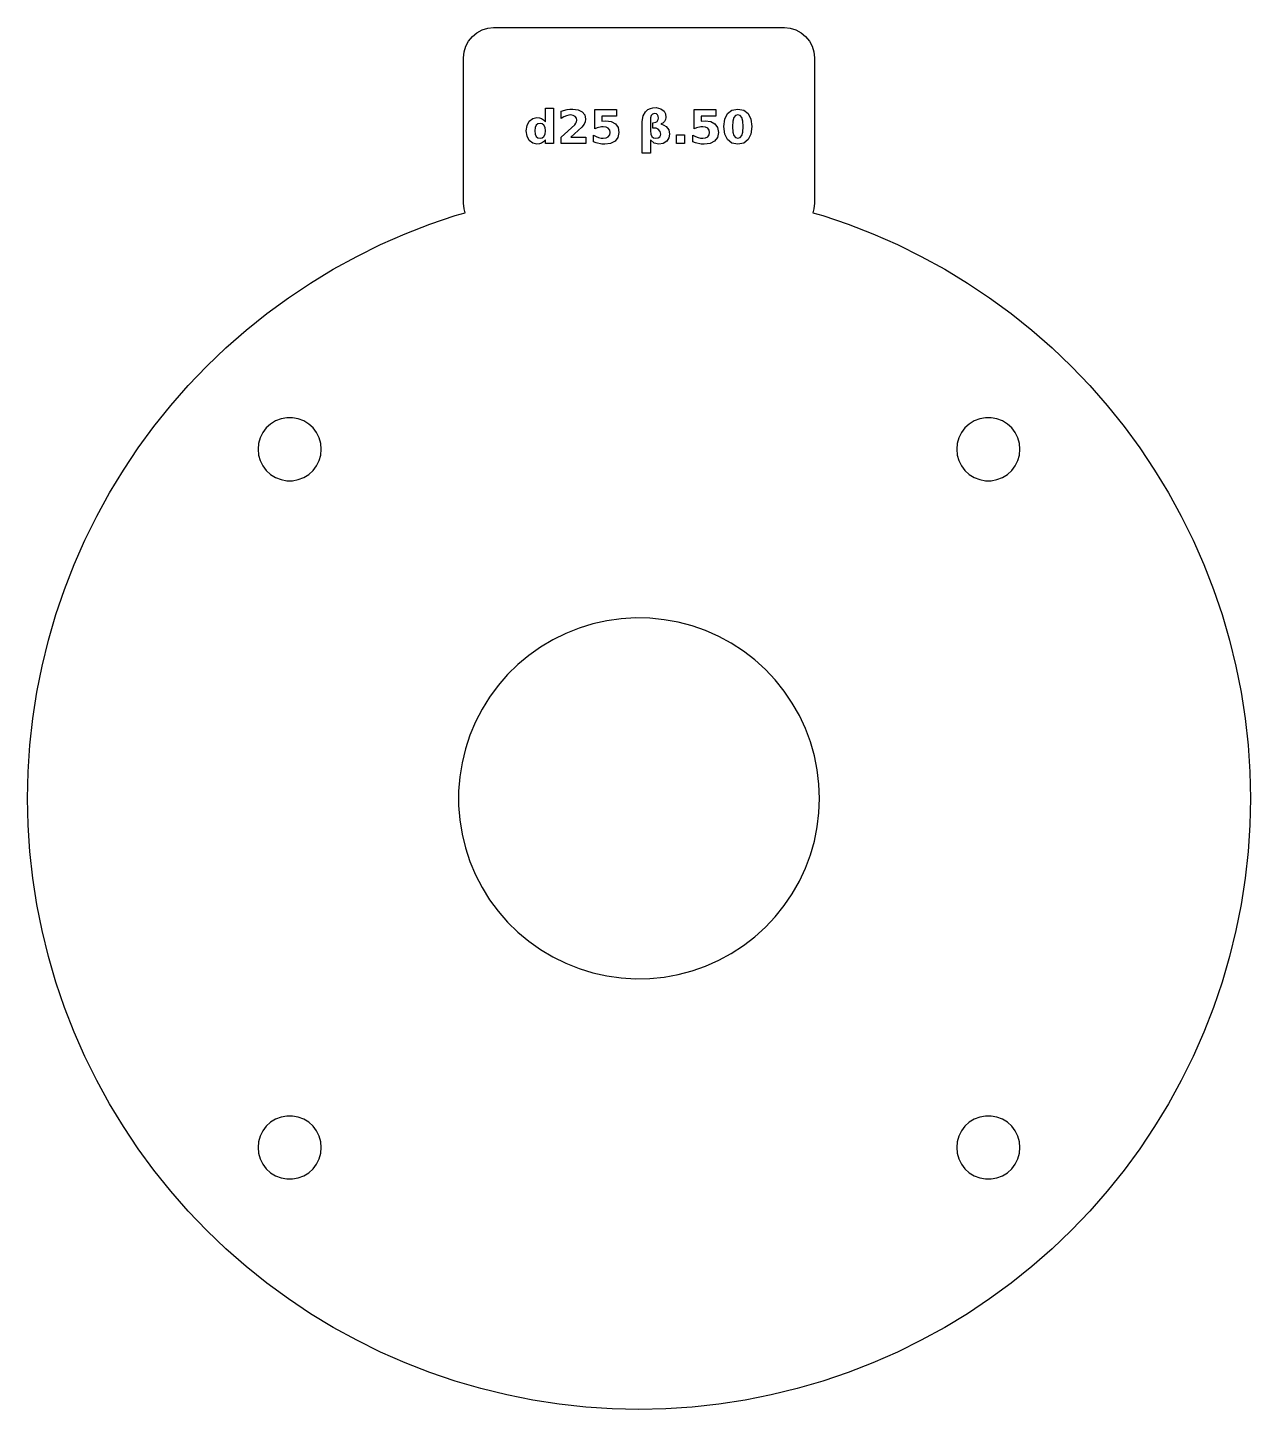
# Model space of a CAD drawing. Header units: millimetres. Extents: x -42.1 to 42.1, y -42.1 to 53.1.
import ezdxf

# ---------------------------------------------------------------- set-up
doc = ezdxf.new("R2010")
doc.units = ezdxf.units.MM
doc.layers.add('CUT', color=1, linetype='Continuous')
doc.layers.add('ENGRAVE', color=5, linetype='Continuous')

msp = doc.modelspace()

# ---------------------------------------------------------------- linework, layer by layer
at = {"layer": 'CUT'}
for points in [[(21.0375, 36.438), (22.6069, 35.4857), (24.1332, 34.4658), (25.6136, 33.3804), (27.0453, 32.2313), (28.4255, 31.021), (29.7515, 29.7515), (31.021, 28.4255), (32.2313, 27.0453), (33.3804, 25.6136), (34.4658, 24.1332), (35.4857, 22.6069), (36.438, 21.0375), (37.321, 19.4281), (38.1329, 17.7817), (38.8722, 16.1014), (39.5376, 14.3905), (40.1277, 12.6522), (40.6413, 10.8898), (41.0777, 9.1067), (41.4358, 7.3063), (41.7151, 5.4919), (41.9149, 3.6671), (42.035, 1.8353), (42.075, 0), (42.035, -1.8353), (41.9149, -3.6671), (41.7151, -5.4919), (41.4358, -7.3063), (41.0777, -9.1067), (40.6413, -10.8898), (40.1277, -12.6522), (39.5376, -14.3905), (38.8722, -16.1014), (38.1329, -17.7817), (37.321, -19.4281), (36.438, -21.0375), (35.4857, -22.6069), (34.4658, -24.1332), (33.3804, -25.6136), (32.2313, -27.0453), (31.021, -28.4255), (29.7515, -29.7515), (28.4255, -31.021), (27.0453, -32.2313), (25.6136, -33.3804), (24.1332, -34.4658), (22.6069, -35.4857), (21.0375, -36.438), (19.4281, -37.321), (17.7817, -38.1329), (16.1014, -38.8722), (14.3905, -39.5376), (12.6522, -40.1277), (10.8898, -40.6413), (9.1067, -41.0777), (7.3063, -41.4358), (5.4919, -41.7151), (3.6671, -41.9149), (1.8353, -42.035), (0, -42.075), (-1.8353, -42.035), (-3.6671, -41.9149), (-5.4919, -41.7151), (-7.3063, -41.4358), (-9.1067, -41.0777), (-10.8898, -40.6413), (-12.6522, -40.1277), (-14.3905, -39.5376), (-16.1014, -38.8722), (-17.7817, -38.1329), (-19.4281, -37.321), (-21.0375, -36.438), (-22.6069, -35.4857), (-24.1332, -34.4658), (-25.6136, -33.3804), (-27.0453, -32.2313), (-28.4255, -31.021), (-29.7515, -29.7515), (-31.021, -28.4255), (-32.2313, -27.0453), (-33.3804, -25.6136), (-34.4658, -24.1332), (-35.4857, -22.6069), (-36.438, -21.0375), (-37.321, -19.4281), (-38.1329, -17.7817), (-38.8722, -16.1014), (-39.5376, -14.3905), (-40.1277, -12.6522), (-40.6413, -10.8898), (-41.0777, -9.1067), (-41.4358, -7.3063), (-41.7151, -5.4919), (-41.9149, -3.6671), (-42.035, -1.8353), (-42.075, 0), (-42.035, 1.8353), (-41.9149, 3.6671), (-41.7151, 5.4919), (-41.4358, 7.3063), (-41.0777, 9.1067), (-40.6413, 10.8898), (-40.1277, 12.6522), (-39.5376, 14.3905), (-38.8722, 16.1014), (-38.1329, 17.7817), (-37.321, 19.4281), (-36.438, 21.0375), (-35.4857, 22.6069), (-34.4658, 24.1332), (-33.3804, 25.6136), (-32.2313, 27.0453), (-31.021, 28.4255), (-29.7515, 29.7515), (-28.4255, 31.021), (-27.0453, 32.2313), (-25.6136, 33.3804), (-24.1332, 34.4658), (-22.6069, 35.4857), (-21.0375, 36.438), (-19.4281, 37.321), (-17.7817, 38.1329), (-16.1014, 38.8722), (-14.3905, 39.5376), (-12.6522, 40.1277), (-11.9553, 40.3308), (-12.0355, 40.5951), (-12.075, 40.9963), (-12.075, 51.0037), (-12.0355, 51.4049), (-11.9174, 51.7942), (-11.7256, 52.153), (-11.4675, 52.4675), (-11.153, 52.7256), (-10.7942, 52.9174), (-10.4049, 53.0355), (-10.0037, 53.075), (10.0037, 53.075), (10.4049, 53.0355), (10.7942, 52.9174), (11.153, 52.7256), (11.4675, 52.4675), (11.7256, 52.153), (11.9174, 51.7942), (12.0355, 51.4049), (12.075, 51.0037), (12.075, 40.9963), (12.0355, 40.5951), (11.9553, 40.3308), (12.6522, 40.1277), (14.3905, 39.5376), (16.1014, 38.8722), (17.7817, 38.1329), (19.4281, 37.321)], [(-22.1927, 25.1865), (-22.4345, 25.5067), (-22.7311, 25.7771), (-23.0723, 25.9883), (-23.4465, 26.1333), (-23.841, 26.207), (-24.2423, 26.207), (-24.6368, 26.1333), (-25.011, 25.9883), (-25.3522, 25.7771), (-25.6487, 25.5067), (-25.8906, 25.1865), (-26.0695, 24.8272), (-26.1793, 24.4412), (-26.2163, 24.0416), (-26.1793, 23.642), (-26.0695, 23.256), (-25.8906, 22.8968), (-25.6487, 22.5766), (-25.3522, 22.3062), (-25.011, 22.0949), (-24.6368, 21.95), (-24.2423, 21.8762), (-23.841, 21.8762), (-23.4465, 21.95), (-23.0723, 22.0949), (-22.7311, 22.3062), (-22.4345, 22.5766), (-22.1927, 22.8968), (-22.0138, 23.256), (-21.904, 23.642), (-21.867, 24.0416), (-21.904, 24.4412), (-22.0138, 24.8272)], [(25.6487, 25.5067), (25.3522, 25.7771), (25.011, 25.9883), (24.6368, 26.1333), (24.2423, 26.207), (23.841, 26.207), (23.4465, 26.1333), (23.0723, 25.9883), (22.7311, 25.7771), (22.4345, 25.5067), (22.1927, 25.1865), (22.0138, 24.8272), (21.904, 24.4412), (21.867, 24.0416), (21.904, 23.642), (22.0138, 23.256), (22.1927, 22.8968), (22.4345, 22.5766), (22.7311, 22.3062), (23.0723, 22.0949), (23.4465, 21.95), (23.841, 21.8762), (24.2423, 21.8762), (24.6368, 21.95), (25.011, 22.0949), (25.3522, 22.3062), (25.6487, 22.5766), (25.8906, 22.8968), (26.0695, 23.256), (26.1793, 23.642), (26.2163, 24.0416), (26.1793, 24.4412), (26.0695, 24.8272), (25.8906, 25.1865)], [(11.4554, 4.8118), (11.0369, 5.7067), (10.5486, 6.5656), (9.9936, 7.3829), (9.3754, 8.1536), (8.698, 8.8727), (7.9656, 9.5357), (7.1828, 10.1384), (6.3546, 10.677), (5.4862, 11.1481), (4.5831, 11.5488), (3.6511, 11.8764), (2.6959, 12.1289), (1.7238, 12.3048), (0.7407, 12.4028), (-0.247, 12.4225), (-1.2332, 12.3636), (-2.2116, 12.2265), (-3.176, 12.0122), (-4.1203, 11.7219), (-5.0386, 11.3574), (-5.9251, 10.9212), (-6.774, 10.4159), (-7.5801, 9.8448), (-8.3384, 9.2115), (-9.0439, 8.5199), (-9.6922, 7.7744), (-10.2792, 6.9798), (-10.8013, 6.141), (-11.255, 5.2634), (-11.6376, 4.3526), (-11.9466, 3.4142), (-12.1801, 2.4543), (-12.3366, 1.4788), (-12.4151, 0.494), (-12.4151, -0.494), (-12.3366, -1.4788), (-12.1801, -2.4543), (-11.9466, -3.4142), (-11.6376, -4.3526), (-11.255, -5.2634), (-10.8013, -6.141), (-10.2792, -6.9798), (-9.6922, -7.7744), (-9.0439, -8.5199), (-8.3384, -9.2115), (-7.5801, -9.8448), (-6.774, -10.4159), (-5.9251, -10.9212), (-5.0386, -11.3574), (-4.1203, -11.7219), (-3.176, -12.0122), (-2.2116, -12.2265), (-1.2332, -12.3636), (-0.247, -12.4225), (0.7407, -12.4028), (1.7238, -12.3048), (2.6959, -12.1289), (3.6511, -11.8764), (4.5831, -11.5488), (5.4862, -11.1481), (6.3546, -10.677), (7.1828, -10.1384), (7.9656, -9.5357), (8.698, -8.8727), (9.3754, -8.1536), (9.9936, -7.3829), (10.5486, -6.5656), (11.0369, -5.7067), (11.4554, -4.8118), (11.8015, -3.8865), (12.0729, -2.9366), (12.2681, -1.9681), (12.3857, -0.9872), (12.4249, 0), (12.3857, 0.9872), (12.2681, 1.9681), (12.0729, 2.9366), (11.8015, 3.8865)], [(-22.0138, -23.256), (-22.1927, -22.8968), (-22.4345, -22.5766), (-22.7311, -22.3062), (-23.0723, -22.0949), (-23.4465, -21.95), (-23.841, -21.8762), (-24.2423, -21.8762), (-24.6368, -21.95), (-25.011, -22.0949), (-25.3522, -22.3062), (-25.6487, -22.5766), (-25.8906, -22.8968), (-26.0695, -23.256), (-26.1793, -23.642), (-26.2163, -24.0416), (-26.1793, -24.4412), (-26.0695, -24.8272), (-25.8906, -25.1865), (-25.6487, -25.5067), (-25.3522, -25.7771), (-25.011, -25.9883), (-24.6368, -26.1333), (-24.2423, -26.207), (-23.841, -26.207), (-23.4465, -26.1333), (-23.0723, -25.9883), (-22.7311, -25.7771), (-22.4345, -25.5067), (-22.1927, -25.1865), (-22.0138, -24.8272), (-21.904, -24.4412), (-21.867, -24.0416), (-21.904, -23.642)], [(26.1793, -23.642), (26.0695, -23.256), (25.8906, -22.8968), (25.6487, -22.5766), (25.3522, -22.3062), (25.011, -22.0949), (24.6368, -21.95), (24.2423, -21.8762), (23.841, -21.8762), (23.4465, -21.95), (23.0723, -22.0949), (22.7311, -22.3062), (22.4345, -22.5766), (22.1927, -22.8968), (22.0138, -23.256), (21.904, -23.642), (21.867, -24.0416), (21.904, -24.4412), (22.0138, -24.8272), (22.1927, -25.1865), (22.4345, -25.5067), (22.7311, -25.7771), (23.0723, -25.9883), (23.4465, -26.1333), (23.841, -26.207), (24.2423, -26.207), (24.6368, -26.1333), (25.011, -25.9883), (25.3522, -25.7771), (25.6487, -25.5067), (25.8906, -25.1865), (26.0695, -24.8272), (26.1793, -24.4412), (26.2163, -24.0416)]]:
    msp.add_lwpolyline(points, close=True, dxfattribs=at)
at = {"layer": 'ENGRAVE'}
for points in [[(-6.6993, 45.1217), (-6.8491, 45.0677), (-7.0208, 45.0498), (-7.3154, 45.114), (-7.5523, 45.3068), (-7.7079, 45.601), (-7.7598, 45.9688), (-7.7079, 46.3364), (-7.5523, 46.6303), (-7.3154, 46.823), (-7.0208, 46.8873), (-6.85, 46.8691), (-6.6998, 46.8148), (-6.5659, 46.7221), (-6.4443, 46.5892), (-6.4443, 47.5267), (-5.8818, 47.5267), (-5.8818, 45.0953), (-6.4443, 45.0953), (-6.4443, 45.3483), (-6.5658, 45.2144)], [(-5.3603, 45.5373), (-4.4093, 46.3911), (-4.3398, 46.4907), (-4.2989, 46.5911), (-4.2853, 46.6953), (-4.3128, 46.8432), (-4.3953, 46.9592), (-4.5235, 47.0343), (-4.6883, 47.0592), (-4.8355, 47.0442), (-4.9962, 46.9993), (-5.1691, 46.9245), (-5.3537, 46.8203), (-5.3537, 47.3327), (-4.9523, 47.4348), (-4.7558, 47.4614), (-4.5633, 47.4703), (-4.191, 47.4241), (-3.9123, 47.2858), (-3.7383, 47.0652), (-3.6803, 46.7717), (-3.7049, 46.5876), (-3.7788, 46.4162), (-3.9315, 46.2236), (-4.6913, 45.5373), (-3.6648, 45.5373), (-3.6648, 45.0953), (-5.3603, 45.0953)], [(-2.5678, 46.6247), (-2.2853, 46.6643), (-1.906, 46.6109), (-1.6213, 46.4507), (-1.4431, 46.1954), (-1.3838, 45.8563), (-1.4484, 45.5191), (-1.6423, 45.2638), (-1.951, 45.1033), (-2.3603, 45.0498), (-2.5578, 45.0594), (-2.9471, 45.1366), (-3.1398, 45.2047), (-3.1398, 45.6782), (-2.9541, 45.5824), (-2.7783, 45.5138), (-2.612, 45.4729), (-2.4553, 45.4592), (-2.26, 45.486), (-2.1113, 45.5662), (-2.0168, 45.6923), (-1.9853, 45.8563), (-2.0168, 46.0211), (-2.1113, 46.1467), (-2.26, 46.2266), (-2.4553, 46.2533), (-2.5895, 46.2448), (-2.8844, 46.1766), (-3.0478, 46.1157), (-3.0478, 47.4282), (-1.5523, 47.4282), (-1.5523, 46.9858), (-2.5678, 46.9858)], [(1.1784, 47.5684), (1.5077, 47.4779), (1.7227, 47.3143), (1.8165, 47.1407), (1.8477, 46.8952), (1.8262, 46.7551), (1.7617, 46.6217), (1.644, 46.499), (1.5008, 46.4498), (1.71, 46.3701), (1.8758, 46.2563), (2.0445, 46.0262), (2.1007, 45.7392), (2.0519, 45.479), (1.9053, 45.2552), (1.671, 45.1011), (1.3582, 45.0498), (1.0384, 45.1244), (0.7817, 45.3483), (0.7817, 44.4297), (0.2227, 44.4297), (0.2227, 46.6172), (0.2766, 47.0024), (0.4383, 47.2797), (0.6151, 47.4322), (0.7897, 47.5177), (0.9499, 47.5571)], [(1.3243, 46.9689), (1.2777, 47.0692), (1.1961, 47.1367), (1.0742, 47.1593), (0.9311, 47.1262), (0.8428, 47.0273), (0.797, 46.8661), (0.7817, 46.6467), (0.7817, 45.9688), (0.8057, 45.7494), (0.8777, 45.5883), (0.995, 45.4892), (1.1538, 45.4562), (1.3229, 45.4828), (1.4302, 45.5622), (1.4876, 45.6581), (1.5068, 45.7328), (1.4607, 45.9336), (1.3227, 46.0892), (1.179, 46.141), (0.9477, 46.1623), (0.9477, 46.5187), (1.1484, 46.5621), (1.2412, 46.6142), (1.3151, 46.7401), (1.3398, 46.8468)], [(4.2788, 46.6247), (4.5612, 46.6643), (4.9405, 46.6109), (5.2252, 46.4507), (5.4034, 46.1954), (5.4627, 45.8563), (5.3981, 45.5191), (5.2043, 45.2638), (4.8955, 45.1033), (4.4863, 45.0498), (4.2887, 45.0594), (3.8994, 45.1366), (3.7067, 45.2047), (3.7067, 45.6782), (3.8924, 45.5824), (4.0682, 45.5138), (4.2345, 45.4729), (4.3912, 45.4592), (4.5865, 45.486), (4.7353, 45.5662), (4.8298, 45.6923), (4.8613, 45.8563), (4.8298, 46.0211), (4.7353, 46.1467), (4.5865, 46.2266), (4.3912, 46.2533), (4.257, 46.2448), (3.9621, 46.1766), (3.7988, 46.1157), (3.7988, 47.4282), (5.2942, 47.4282), (5.2942, 46.9858), (4.2788, 46.9858)], [(5.9017, 45.7459), (5.8392, 46.2593), (5.9017, 46.774), (6.0892, 47.1553), (6.392, 47.3915), (6.8003, 47.4703), (7.2074, 47.3915), (7.5098, 47.1553), (7.6973, 46.774), (7.7598, 46.2593), (7.6973, 45.7459), (7.5098, 45.3648), (7.2074, 45.1285), (6.8003, 45.0498), (6.392, 45.1285), (6.0892, 45.3648)], [(6.8003, 47.0592), (6.6344, 47.0145), (6.5237, 46.8803), (6.4615, 46.637), (6.4407, 46.2642), (6.4615, 45.887), (6.5237, 45.6403), (6.6344, 45.5045), (6.8003, 45.4592), (6.9652, 45.5045), (7.0753, 45.6403), (7.1375, 45.887), (7.1583, 46.2642), (7.1378, 46.637), (7.0762, 46.8803), (6.9663, 47.0145)], [(-6.5388, 45.5872), (-6.4679, 45.7484), (-6.4443, 45.9688), (-6.4679, 46.189), (-6.5388, 46.3498), (-6.6546, 46.4484), (-6.8133, 46.4813), (-6.9704, 46.4484), (-7.0858, 46.3498), (-7.1566, 46.189), (-7.1803, 45.9688), (-7.1566, 45.7484), (-7.0858, 45.5872), (-6.9704, 45.489), (-6.8133, 45.4562), (-6.6546, 45.489)], [(3.1333, 45.6998), (3.1333, 45.0953), (2.5708, 45.0953), (2.5708, 45.6998)]]:
    msp.add_lwpolyline(points, close=True, dxfattribs=at)

doc.saveas('drawing.dxf')
